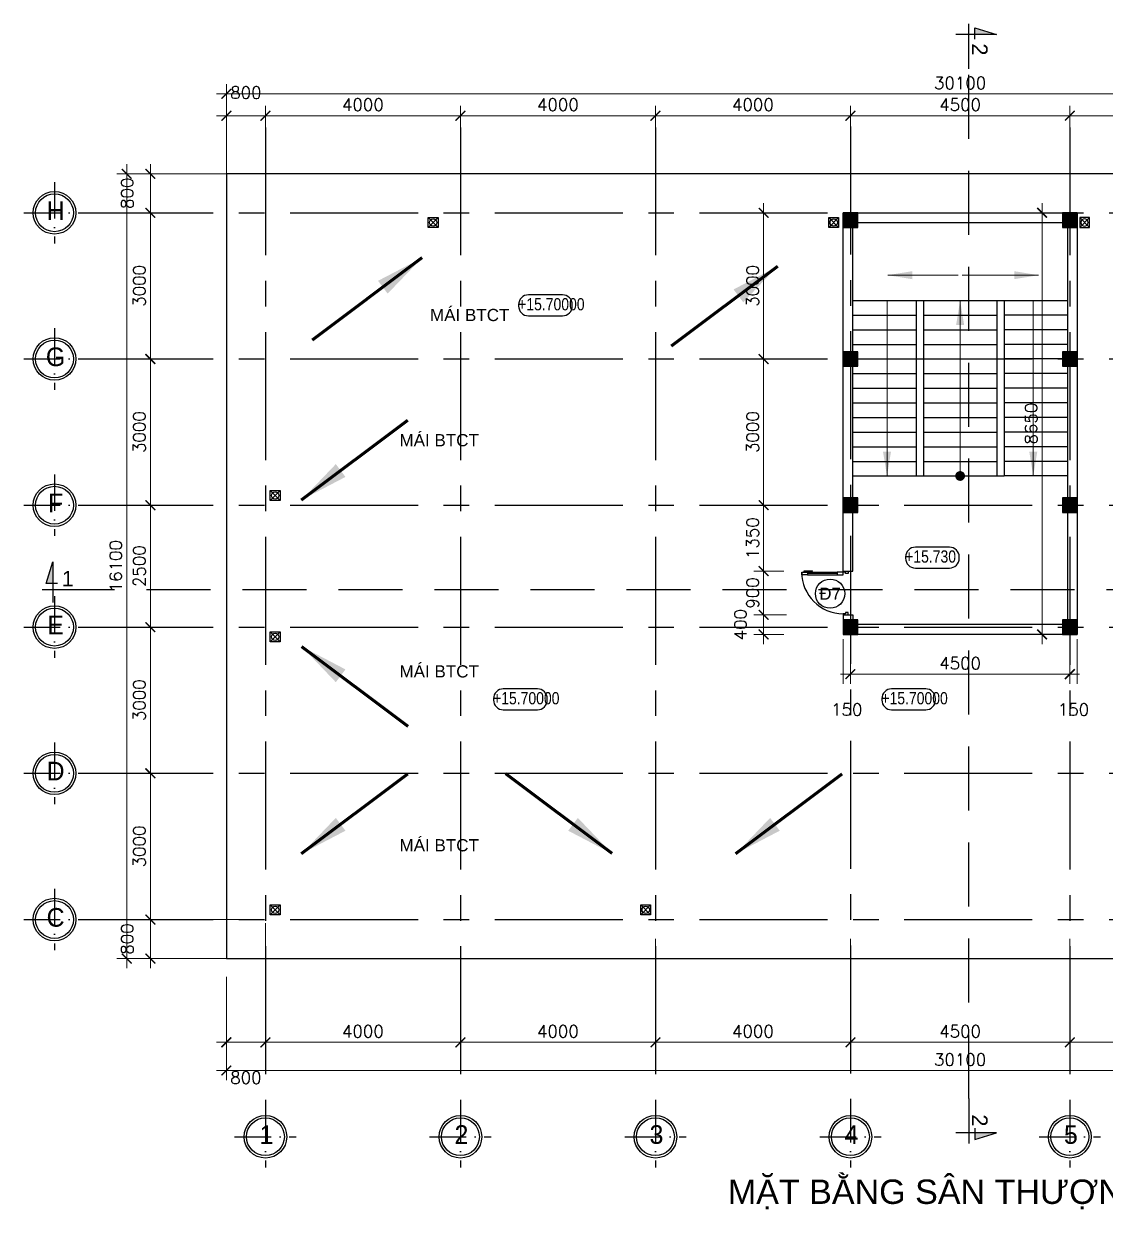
# Model space of a CAD drawing. Header units: inches. Extents: x 452443 to 881249, y 975131 to 1198310.
# Drawn here: x 790338 to 812523, y 1077493 to 1101815 of the extents above; entities that cross this region are included whole.
import ezdxf
from ezdxf.enums import TextEntityAlignment as Align

# ---------------------------------------------------------------- set-up
doc = ezdxf.new("R2010")
doc.units = ezdxf.units.IN
doc.header["$LTSCALE"] = 3.5
doc.header["$MEASUREMENT"] = 0
for name, pattern in [('ACAD_ISO10W100', [18, 12, -3, 0, -3]), ('CENTER', [2, 1.25, -0.25, 0.25, -0.25]), ('HIDDEN', [0.375, 0.25, -0.125])]:
    doc.linetypes.add(name, pattern=pattern)
for name, color, linetype in [('cot', 1, 'Continuous'), ('CUA', 4, 'Continuous'), ('DOOR-84', 84, 'Continuous'), ('hatch', 4, 'Continuous'), ('hatch vl', 4, 'Continuous'), ('HATCH47', 47, 'Continuous'), ('Net thay', 140, 'Continuous'), ('Netcat', 5, 'Continuous'), ('NOI THAT', 42, 'Continuous'), ('phong', 2, 'Continuous'), ('text', 3, 'Continuous'), ('TEXT2', 7, 'Continuous'), ('thuocdo', 3, 'Continuous'), ('Truc', 252, 'Continuous'), ('VISIONABLE-LINE126', 126, 'Continuous')]:
    doc.layers.add(name, color=color, linetype=linetype)
doc.styles.add('chu 1', font='VHELVEN0.TTF')
doc.styles.add('romand', font='romand.shx')
doc.styles.add('STYLE5', font='VAVON_.TTF')
doc.styles.add('THONG', font='VHELVCN0.TTF', dxfattribs={"height": 250})
doc.styles.add('VNI-HELVE', font='VHELVEN0.TTF')
doc.dimstyles.new('TL100', dxfattribs={"dimscale": 100, "dimtxt": 2.5, "dimasz": 2, "dimexe": 2, "dimexo": 1, "dimgap": 1, "dimtad": 1, "dimdec": 0, "dimzin": 0, "dimdsep": 46, "dimtxsty": 'romand', "dimblk": 'ARCHTICK', "dimcen": 2, "dimdle": 2, "dimclrd": 256, "dimclre": 256, "dimclrt": 7, "dimadec": 0, "dimazin": 0, "dimtfac": 0.004, "dimtdec": 0, "dimtmove": 2, "dimatfit": 3, "dimfxl": 1, "dimtolj": 1, "dimtzin": 0, "dimlwd": 20, "dimlwe": 20, "dimarcsym": 1})

# ---------------------------------------------------------------- blocks, each defined once
blk = doc.blocks.new('truc tron')
at = {"layer": 'DOOR-84', "linetype": 'ACAD_ISO10W100', "ltscale": 20}
for p, q in [((0, -710), (0, 710)), ((710, 0), (-710, 0))]:
    blk.add_line(p, q, dxfattribs=at)
at = {"layer": 'DOOR-84', "linetype": 'Continuous'}
blk.add_circle((0, 0), 492, dxfattribs=at)
at = {"layer": 'NOI THAT', "linetype": 'Continuous'}
blk.add_circle((0, 0), 437, dxfattribs=at)
blk = doc.blocks.new('CAODO2')
at = {"layer": 'Net thay', "ltscale": 3}
blk.add_lwpolyline([(0, 0), (701, 0, 0.414214), (901, 200), (901, 229, 0.414214), (701, 429), (0, 429, 0.414214), (-200, 229), (-200, 200, 0.414214)], format="xyb", close=True, dxfattribs=at)
at = {"style": 'THONG', "flags": 4}
blk.add_attdef('%%P0.000', (-115, 111, 803), '', height=250, dxfattribs=at)
blk = doc.blocks.new('thu-nuoc')
blk.add_lwpolyline([(0, -200), (-200, -200), (-200, 0), (0, 0)], close=True)
blk.add_circle((-100, -100), 75)
at = {"layer": 'hatch'}
for p, q in [((-200, 0), (0, -200)), ((0, 0), (-200, -200))]:
    blk.add_line(p, q, dxfattribs=at)
blk = doc.blocks.new('dc')
at = {"layer": 'Netcat'}
blk.add_hatch(color=256, dxfattribs=at).paths.add_polyline_path([(828, 672), (828, 147), (989, 147)])
for p, q in [((828, 672), (828, -310)), ((989, 147), (828, 672)), ((0, 0), (1087, 0)), ((717, 147), (989, 147))]:
    blk.add_line(p, q, dxfattribs=at)
at = {"style": 'VNI-HELVE', "flags": 4}
blk.add_attdef('E', text='', height=375, dxfattribs=at).set_placement((482, 272), align=Align.MIDDLE_CENTER)
blk = doc.blocks.new('_ArchTick')
at = {"color": 0, "linetype": 'ByBlock', "const_width": 0.15}
blk.add_lwpolyline([(-0.5, -0.5), (0.5, 0.5)], dxfattribs=at)
blk = doc.blocks.new('*D1923')
at = {"layer": 'DEFPOINTS', "color": 0}
for p in [(795295, 1083460), (799295, 1080918), (799295, 1080241)]:
    blk.add_point(p, dxfattribs=at)
at = {"layer": 'thuocdo', "lineweight": 20}
for p, q in [((795295, 1083360), (795295, 1080718)), ((795095, 1080918), (799495, 1080918)), ((799295, 1080341), (799295, 1081118))]:
    blk.add_line(p, q, dxfattribs=at)
at = {"layer": 'thuocdo', "lineweight": 20, "xscale": 200, "yscale": 200, "zscale": 200, "rotation": 180}
blk.add_blockref('_ArchTick', (795295, 1080918), dxfattribs=at)
at = {"layer": 'thuocdo', "lineweight": 20, "xscale": 200, "yscale": 200, "zscale": 200}
blk.add_blockref('_ArchTick', (799295, 1080918), dxfattribs=at)
at = {"layer": 'thuocdo', "color": 7, "insert": (797295, 1081143), "char_height": 250, "attachment_point": 5, "style": 'romand'}
blk.add_mtext('\\A1;4000', dxfattribs=at)
blk = doc.blocks.new('*D1924')
at = {"layer": 'DEFPOINTS', "color": 0}
for p in [(803295, 1083143), (803295, 1080918), (799295, 1080241)]:
    blk.add_point(p, dxfattribs=at)
at = {"layer": 'thuocdo', "lineweight": 20}
for p, q in [((803295, 1083043), (803295, 1080718)), ((799095, 1080918), (803495, 1080918)), ((799295, 1080341), (799295, 1081118))]:
    blk.add_line(p, q, dxfattribs=at)
at = {"layer": 'thuocdo', "lineweight": 20, "xscale": 200, "yscale": 200, "zscale": 200, "rotation": 180}
blk.add_blockref('_ArchTick', (799295, 1080918), dxfattribs=at)
at = {"layer": 'thuocdo', "lineweight": 20, "xscale": 200, "yscale": 200, "zscale": 200}
blk.add_blockref('_ArchTick', (803295, 1080918), dxfattribs=at)
at = {"layer": 'thuocdo', "color": 7, "insert": (801295, 1081143), "char_height": 250, "attachment_point": 5, "style": 'romand'}
blk.add_mtext('\\A1;4000', dxfattribs=at)
blk = doc.blocks.new('*D1925')
at = {"layer": 'DEFPOINTS', "color": 0}
for p in [(803295, 1083143), (807295, 1083143), (807295, 1080918)]:
    blk.add_point(p, dxfattribs=at)
at = {"layer": 'thuocdo', "lineweight": 20}
for p, q in [((803295, 1083043), (803295, 1080718)), ((807295, 1083043), (807295, 1080718)), ((803095, 1080918), (807495, 1080918))]:
    blk.add_line(p, q, dxfattribs=at)
at = {"layer": 'thuocdo', "lineweight": 20, "xscale": 200, "yscale": 200, "zscale": 200, "rotation": 180}
blk.add_blockref('_ArchTick', (803295, 1080918), dxfattribs=at)
at = {"layer": 'thuocdo', "lineweight": 20, "xscale": 200, "yscale": 200, "zscale": 200}
blk.add_blockref('_ArchTick', (807295, 1080918), dxfattribs=at)
at = {"layer": 'thuocdo', "color": 7, "insert": (805295, 1081143), "char_height": 250, "attachment_point": 5, "style": 'romand'}
blk.add_mtext('\\A1;4000', dxfattribs=at)
blk = doc.blocks.new('*D1926')
at = {"layer": 'DEFPOINTS', "color": 0}
for p in [(807295, 1083143), (811795, 1083143), (811795, 1080918)]:
    blk.add_point(p, dxfattribs=at)
at = {"layer": 'thuocdo', "lineweight": 20}
for p, q in [((807295, 1083043), (807295, 1080718)), ((811795, 1083043), (811795, 1080718)), ((807095, 1080918), (811995, 1080918))]:
    blk.add_line(p, q, dxfattribs=at)
at = {"layer": 'thuocdo', "lineweight": 20, "xscale": 200, "yscale": 200, "zscale": 200, "rotation": 180}
blk.add_blockref('_ArchTick', (807295, 1080918), dxfattribs=at)
at = {"layer": 'thuocdo', "lineweight": 20, "xscale": 200, "yscale": 200, "zscale": 200}
blk.add_blockref('_ArchTick', (811795, 1080918), dxfattribs=at)
at = {"layer": 'thuocdo', "color": 7, "insert": (809545, 1081143), "char_height": 250, "attachment_point": 5, "style": 'romand'}
blk.add_mtext('\\A1;4500', dxfattribs=at)
blk = doc.blocks.new('*D1927')
at = {"layer": 'DEFPOINTS', "color": 0}
for p in [(815795, 1083446), (811795, 1083143), (815795, 1080918)]:
    blk.add_point(p, dxfattribs=at)
at = {"layer": 'thuocdo', "lineweight": 20}
for p, q in [((815795, 1083346), (815795, 1080718)), ((811795, 1083043), (811795, 1080718)), ((811595, 1080918), (815995, 1080918))]:
    blk.add_line(p, q, dxfattribs=at)
at = {"layer": 'thuocdo', "lineweight": 20, "xscale": 200, "yscale": 200, "zscale": 200, "rotation": 180}
blk.add_blockref('_ArchTick', (811795, 1080918), dxfattribs=at)
at = {"layer": 'thuocdo', "lineweight": 20, "xscale": 200, "yscale": 200, "zscale": 200}
blk.add_blockref('_ArchTick', (815795, 1080918), dxfattribs=at)
at = {"layer": 'thuocdo', "color": 7, "insert": (813795, 1081143), "char_height": 250, "attachment_point": 5, "style": 'romand'}
blk.add_mtext('\\A1;4000', dxfattribs=at)
blk = doc.blocks.new('*D1930')
at = {"layer": 'DEFPOINTS', "color": 0}
for p in [(793814, 1097936), (792936, 1094936), (793814, 1094936)]:
    blk.add_point(p, dxfattribs=at)
at = {"layer": 'thuocdo', "lineweight": 20}
for p, q in [((793714, 1097936), (792736, 1097936)), ((792936, 1098136), (792936, 1094736)), ((793714, 1094936), (792736, 1094936))]:
    blk.add_line(p, q, dxfattribs=at)
at = {"layer": 'thuocdo', "lineweight": 20, "xscale": 200, "yscale": 200, "zscale": 200}
for p, rotation in [((792936, 1097936), 90), ((792936, 1094936), 270)]:
    blk.add_blockref('_ArchTick', p, dxfattribs=dict(at, rotation=rotation))
at = {"layer": 'thuocdo', "color": 7, "insert": (792711, 1096436), "char_height": 250, "attachment_point": 5, "rotation": 90, "style": 'romand'}
blk.add_mtext('\\A1;3000', dxfattribs=at)
blk = doc.blocks.new('*D1931')
at = {"layer": 'DEFPOINTS', "color": 0}
for p in [(793814, 1094936), (792936, 1091936), (793241, 1091936)]:
    blk.add_point(p, dxfattribs=at)
at = {"layer": 'thuocdo', "lineweight": 20}
for p, q in [((792936, 1095136), (792936, 1091736)), ((793714, 1094936), (792736, 1094936)), ((793141, 1091936), (792736, 1091936))]:
    blk.add_line(p, q, dxfattribs=at)
at = {"layer": 'thuocdo', "lineweight": 20, "xscale": 200, "yscale": 200, "zscale": 200}
for p, rotation in [((792936, 1094936), 90), ((792936, 1091936), 270)]:
    blk.add_blockref('_ArchTick', p, dxfattribs=dict(at, rotation=rotation))
at = {"layer": 'thuocdo', "color": 7, "insert": (792711, 1093436), "char_height": 250, "attachment_point": 5, "rotation": 90, "style": 'romand'}
blk.add_mtext('\\A1;3000', dxfattribs=at)
blk = doc.blocks.new('*D1932')
at = {"layer": 'DEFPOINTS', "color": 0}
for p in [(793241, 1091936), (792936, 1089436), (793241, 1089436)]:
    blk.add_point(p, dxfattribs=at)
at = {"layer": 'thuocdo', "lineweight": 20}
for p, q in [((792936, 1092136), (792936, 1089236)), ((793141, 1091936), (792736, 1091936)), ((793141, 1089436), (792736, 1089436))]:
    blk.add_line(p, q, dxfattribs=at)
at = {"layer": 'thuocdo', "lineweight": 20, "xscale": 200, "yscale": 200, "zscale": 200}
for p, rotation in [((792936, 1091936), 90), ((792936, 1089436), 270)]:
    blk.add_blockref('_ArchTick', p, dxfattribs=dict(at, rotation=rotation))
at = {"layer": 'thuocdo', "color": 7, "insert": (792711, 1090686), "char_height": 250, "attachment_point": 5, "rotation": 90, "style": 'romand'}
blk.add_mtext('\\A1;2500', dxfattribs=at)
blk = doc.blocks.new('*D1933')
at = {"layer": 'DEFPOINTS', "color": 0}
for p in [(793241, 1089436), (792936, 1086436), (793881, 1086436)]:
    blk.add_point(p, dxfattribs=at)
at = {"layer": 'thuocdo', "lineweight": 20}
for p, q in [((793141, 1089436), (792736, 1089436)), ((792936, 1089636), (792936, 1086236)), ((793781, 1086436), (792736, 1086436))]:
    blk.add_line(p, q, dxfattribs=at)
at = {"layer": 'thuocdo', "lineweight": 20, "xscale": 200, "yscale": 200, "zscale": 200}
for p, rotation in [((792936, 1089436), 90), ((792936, 1086436), 270)]:
    blk.add_blockref('_ArchTick', p, dxfattribs=dict(at, rotation=rotation))
at = {"layer": 'thuocdo', "color": 7, "insert": (792711, 1087936), "char_height": 250, "attachment_point": 5, "rotation": 90, "style": 'romand'}
blk.add_mtext('\\A1;3000', dxfattribs=at)
blk = doc.blocks.new('*D1934')
at = {"layer": 'DEFPOINTS', "color": 0}
for p in [(793881, 1086436), (792936, 1083436), (795145, 1083436)]:
    blk.add_point(p, dxfattribs=at)
at = {"layer": 'thuocdo', "lineweight": 20}
for p, q in [((792936, 1086636), (792936, 1083236)), ((793781, 1086436), (792736, 1086436)), ((795045, 1083436), (792736, 1083436))]:
    blk.add_line(p, q, dxfattribs=at)
at = {"layer": 'thuocdo', "lineweight": 20, "xscale": 200, "yscale": 200, "zscale": 200}
for p, rotation in [((792936, 1086436), 90), ((792936, 1083436), 270)]:
    blk.add_blockref('_ArchTick', p, dxfattribs=dict(at, rotation=rotation))
at = {"layer": 'thuocdo', "color": 7, "insert": (792711, 1084936), "char_height": 250, "attachment_point": 5, "rotation": 90, "style": 'romand'}
blk.add_mtext('\\A1;3000', dxfattribs=at)
blk = doc.blocks.new('*D1935')
at = {"layer": 'DEFPOINTS', "color": 0}
for p in [(794933, 1098736), (792451, 1082636), (794700, 1082636)]:
    blk.add_point(p, dxfattribs=at)
at = {"layer": 'thuocdo', "lineweight": 20}
for p, q in [((792451, 1098936), (792451, 1082436)), ((794833, 1098736), (792251, 1098736)), ((794600, 1082636), (792251, 1082636))]:
    blk.add_line(p, q, dxfattribs=at)
at = {"layer": 'thuocdo', "lineweight": 20, "xscale": 200, "yscale": 200, "zscale": 200}
for p, rotation in [((792451, 1098736), 90), ((792451, 1082636), 270)]:
    blk.add_blockref('_ArchTick', p, dxfattribs=dict(at, rotation=rotation))
at = {"layer": 'thuocdo', "color": 7, "insert": (792226, 1090686), "char_height": 250, "attachment_point": 5, "rotation": 90, "style": 'romand'}
blk.add_mtext('\\A1;16100', dxfattribs=at)
blk = doc.blocks.new('*D1936')
at = {"layer": 'DEFPOINTS', "color": 0}
for p in [(794495, 1082361), (824595, 1082212), (824595, 1080339)]:
    blk.add_point(p, dxfattribs=at)
at = {"layer": 'thuocdo', "lineweight": 20}
for p, q in [((794495, 1082261), (794495, 1080139)), ((824595, 1082112), (824595, 1080139)), ((794295, 1080339), (824795, 1080339))]:
    blk.add_line(p, q, dxfattribs=at)
at = {"layer": 'thuocdo', "lineweight": 20, "xscale": 200, "yscale": 200, "zscale": 200, "rotation": 180}
blk.add_blockref('_ArchTick', (794495, 1080339), dxfattribs=at)
at = {"layer": 'thuocdo', "lineweight": 20, "xscale": 200, "yscale": 200, "zscale": 200}
blk.add_blockref('_ArchTick', (824595, 1080339), dxfattribs=at)
at = {"layer": 'thuocdo', "color": 7, "insert": (809545, 1080564), "char_height": 250, "attachment_point": 5, "style": 'romand'}
blk.add_mtext('\\A1;30100', dxfattribs=at)
blk = doc.blocks.new('*D1937')
at = {"layer": 'DEFPOINTS', "color": 0}
for p in [(824595, 1100375), (794495, 1098284), (824595, 1098284)]:
    blk.add_point(p, dxfattribs=at)
at = {"layer": 'thuocdo', "lineweight": 20}
for p, q in [((794295, 1100375), (824795, 1100375)), ((794495, 1098384), (794495, 1100575)), ((824595, 1098384), (824595, 1100575))]:
    blk.add_line(p, q, dxfattribs=at)
at = {"layer": 'thuocdo', "lineweight": 20, "xscale": 200, "yscale": 200, "zscale": 200, "rotation": 180}
blk.add_blockref('_ArchTick', (794495, 1100375), dxfattribs=at)
at = {"layer": 'thuocdo', "lineweight": 20, "xscale": 200, "yscale": 200, "zscale": 200}
blk.add_blockref('_ArchTick', (824595, 1100375), dxfattribs=at)
at = {"layer": 'thuocdo', "color": 7, "insert": (809545, 1100600), "char_height": 250, "attachment_point": 5, "style": 'romand'}
blk.add_mtext('\\A1;30100', dxfattribs=at)
blk = doc.blocks.new('*D1938')
at = {"layer": 'DEFPOINTS', "color": 0}
for p in [(799295, 1099928), (795295, 1097732), (799295, 1097732)]:
    blk.add_point(p, dxfattribs=at)
at = {"layer": 'thuocdo', "lineweight": 20}
for p, q in [((795295, 1097832), (795295, 1100128)), ((799295, 1097832), (799295, 1100128)), ((795095, 1099928), (799495, 1099928))]:
    blk.add_line(p, q, dxfattribs=at)
at = {"layer": 'thuocdo', "lineweight": 20, "xscale": 200, "yscale": 200, "zscale": 200, "rotation": 180}
blk.add_blockref('_ArchTick', (795295, 1099928), dxfattribs=at)
at = {"layer": 'thuocdo', "lineweight": 20, "xscale": 200, "yscale": 200, "zscale": 200}
blk.add_blockref('_ArchTick', (799295, 1099928), dxfattribs=at)
at = {"layer": 'thuocdo', "color": 7, "insert": (797295, 1100153), "char_height": 250, "attachment_point": 5, "style": 'romand'}
blk.add_mtext('\\A1;4000', dxfattribs=at)
blk = doc.blocks.new('*D1939')
at = {"layer": 'DEFPOINTS', "color": 0}
for p in [(807295, 1099928), (803295, 1097845), (807295, 1097845)]:
    blk.add_point(p, dxfattribs=at)
at = {"layer": 'thuocdo', "lineweight": 20}
for p, q in [((803295, 1097945), (803295, 1100128)), ((807295, 1097945), (807295, 1100128)), ((803095, 1099928), (807495, 1099928))]:
    blk.add_line(p, q, dxfattribs=at)
at = {"layer": 'thuocdo', "lineweight": 20, "xscale": 200, "yscale": 200, "zscale": 200, "rotation": 180}
blk.add_blockref('_ArchTick', (803295, 1099928), dxfattribs=at)
at = {"layer": 'thuocdo', "lineweight": 20, "xscale": 200, "yscale": 200, "zscale": 200}
blk.add_blockref('_ArchTick', (807295, 1099928), dxfattribs=at)
at = {"layer": 'thuocdo', "color": 7, "insert": (805295, 1100153), "char_height": 250, "attachment_point": 5, "style": 'romand'}
blk.add_mtext('\\A1;4000', dxfattribs=at)
blk = doc.blocks.new('*D1941')
at = {"layer": 'DEFPOINTS', "color": 0}
for p in [(803295, 1099928), (799295, 1097732), (803295, 1097845)]:
    blk.add_point(p, dxfattribs=at)
at = {"layer": 'thuocdo', "lineweight": 20}
for p, q in [((799295, 1097832), (799295, 1100128)), ((803295, 1097945), (803295, 1100128)), ((799095, 1099928), (803495, 1099928))]:
    blk.add_line(p, q, dxfattribs=at)
at = {"layer": 'thuocdo', "lineweight": 20, "xscale": 200, "yscale": 200, "zscale": 200, "rotation": 180}
blk.add_blockref('_ArchTick', (799295, 1099928), dxfattribs=at)
at = {"layer": 'thuocdo', "lineweight": 20, "xscale": 200, "yscale": 200, "zscale": 200}
blk.add_blockref('_ArchTick', (803295, 1099928), dxfattribs=at)
at = {"layer": 'thuocdo', "color": 7, "insert": (801295, 1100153), "char_height": 250, "attachment_point": 5, "style": 'romand'}
blk.add_mtext('\\A1;4000', dxfattribs=at)
blk = doc.blocks.new('*D1942')
at = {"layer": 'DEFPOINTS', "color": 0}
for p in [(811795, 1099928), (807295, 1097845), (811795, 1097845)]:
    blk.add_point(p, dxfattribs=at)
at = {"layer": 'thuocdo', "lineweight": 20}
for p, q in [((807295, 1097945), (807295, 1100128)), ((811795, 1097945), (811795, 1100128)), ((807095, 1099928), (811995, 1099928))]:
    blk.add_line(p, q, dxfattribs=at)
at = {"layer": 'thuocdo', "lineweight": 20, "xscale": 200, "yscale": 200, "zscale": 200, "rotation": 180}
blk.add_blockref('_ArchTick', (807295, 1099928), dxfattribs=at)
at = {"layer": 'thuocdo', "lineweight": 20, "xscale": 200, "yscale": 200, "zscale": 200}
blk.add_blockref('_ArchTick', (811795, 1099928), dxfattribs=at)
at = {"layer": 'thuocdo', "color": 7, "insert": (809545, 1100153), "char_height": 250, "attachment_point": 5, "style": 'romand'}
blk.add_mtext('\\A1;4500', dxfattribs=at)
blk = doc.blocks.new('*D1943')
at = {"layer": 'DEFPOINTS', "color": 0}
for p in [(815795, 1099928), (811795, 1097845), (815795, 1097650)]:
    blk.add_point(p, dxfattribs=at)
at = {"layer": 'thuocdo', "lineweight": 20}
for p, q in [((811795, 1097945), (811795, 1100128)), ((815795, 1097750), (815795, 1100128)), ((811595, 1099928), (815995, 1099928))]:
    blk.add_line(p, q, dxfattribs=at)
at = {"layer": 'thuocdo', "lineweight": 20, "xscale": 200, "yscale": 200, "zscale": 200, "rotation": 180}
blk.add_blockref('_ArchTick', (811795, 1099928), dxfattribs=at)
at = {"layer": 'thuocdo', "lineweight": 20, "xscale": 200, "yscale": 200, "zscale": 200}
blk.add_blockref('_ArchTick', (815795, 1099928), dxfattribs=at)
at = {"layer": 'thuocdo', "color": 7, "insert": (813795, 1100153), "char_height": 250, "attachment_point": 5, "style": 'romand'}
blk.add_mtext('\\A1;4000', dxfattribs=at)
blk = doc.blocks.new('*D2335')
at = {"layer": 'DEFPOINTS', "color": 0}
for p in [(792936, 1083436), (794017, 1083436), (794017, 1082636)]:
    blk.add_point(p, dxfattribs=at)
at = {"layer": 'thuocdo', "linetype": 'Continuous', "lineweight": 20}
for p, q in [((792936, 1082436), (792936, 1083636)), ((793917, 1083436), (792736, 1083436)), ((793917, 1082636), (792736, 1082636))]:
    blk.add_line(p, q, dxfattribs=at)
at = {"layer": 'thuocdo', "lineweight": 20, "xscale": 200, "yscale": 200, "zscale": 200}
for p, rotation in [((792936, 1083436), 90), ((792936, 1082636), 270)]:
    blk.add_blockref('_ArchTick', p, dxfattribs=dict(at, rotation=rotation))
at = {"layer": 'thuocdo', "color": 7, "insert": (792461, 1083036), "char_height": 250, "attachment_point": 5, "rotation": 90, "style": 'romand'}
blk.add_mtext('\\A1;800', dxfattribs=at)
blk = doc.blocks.new('*D2336')
at = {"layer": 'DEFPOINTS', "color": 0}
for p in [(792936, 1098736), (794495, 1098736), (794095, 1097936)]:
    blk.add_point(p, dxfattribs=at)
at = {"layer": 'thuocdo', "linetype": 'Continuous', "lineweight": 20}
for p, q in [((792936, 1097736), (792936, 1098936)), ((794395, 1098736), (792736, 1098736)), ((793995, 1097936), (792736, 1097936))]:
    blk.add_line(p, q, dxfattribs=at)
at = {"layer": 'thuocdo', "lineweight": 20, "xscale": 200, "yscale": 200, "zscale": 200}
for p, rotation in [((792936, 1098736), 90), ((792936, 1097936), 270)]:
    blk.add_blockref('_ArchTick', p, dxfattribs=dict(at, rotation=rotation))
at = {"layer": 'thuocdo', "color": 7, "insert": (792461, 1098336), "char_height": 250, "attachment_point": 5, "rotation": 90, "style": 'romand'}
blk.add_mtext('\\A1;800', dxfattribs=at)
blk = doc.blocks.new('*D2337')
at = {"layer": 'DEFPOINTS', "color": 0}
for p in [(795295, 1099928), (794495, 1098536), (795295, 1098536)]:
    blk.add_point(p, dxfattribs=at)
at = {"layer": 'thuocdo', "linetype": 'Continuous', "lineweight": 20}
for p, q in [((794495, 1098636), (794495, 1100128)), ((795295, 1098636), (795295, 1100128)), ((794295, 1099928), (795495, 1099928))]:
    blk.add_line(p, q, dxfattribs=at)
at = {"layer": 'thuocdo', "lineweight": 20, "xscale": 200, "yscale": 200, "zscale": 200, "rotation": 180}
blk.add_blockref('_ArchTick', (794495, 1099928), dxfattribs=at)
at = {"layer": 'thuocdo', "lineweight": 20, "xscale": 200, "yscale": 200, "zscale": 200}
blk.add_blockref('_ArchTick', (795295, 1099928), dxfattribs=at)
at = {"layer": 'thuocdo', "color": 7, "insert": (794895, 1100403), "char_height": 250, "attachment_point": 5, "style": 'romand'}
blk.add_mtext('\\A1;800', dxfattribs=at)
blk = doc.blocks.new('*D2340')
at = {"layer": 'DEFPOINTS', "color": 0}
for p in [(794495, 1082280), (795295, 1082280), (795295, 1080918)]:
    blk.add_point(p, dxfattribs=at)
at = {"layer": 'thuocdo', "linetype": 'Continuous', "lineweight": 20}
for p, q in [((794495, 1082180), (794495, 1080718)), ((795295, 1082180), (795295, 1080718)), ((794295, 1080918), (795495, 1080918))]:
    blk.add_line(p, q, dxfattribs=at)
at = {"layer": 'thuocdo', "lineweight": 20, "xscale": 200, "yscale": 200, "zscale": 200, "rotation": 180}
blk.add_blockref('_ArchTick', (794495, 1080918), dxfattribs=at)
at = {"layer": 'thuocdo', "lineweight": 20, "xscale": 200, "yscale": 200, "zscale": 200}
blk.add_blockref('_ArchTick', (795295, 1080918), dxfattribs=at)
at = {"layer": 'thuocdo', "color": 7, "insert": (794895, 1080193), "char_height": 250, "attachment_point": 5, "style": 'romand'}
blk.add_mtext('\\A1;800', dxfattribs=at)
blk = doc.blocks.new('CD900')
for p, q in [((830, 75), (220, 75)), ((220, 50), (830, 50)), ((899, 25), (871, 25))]:
    blk.add_line(p, q)
for points in [[(0, 850), (50, 850), (50, 875), (100, 875), (100, 900), (0, 900)], [(0, 50), (50, 50), (50, 25), (100, 25), (100, 0), (0, 0)]]:
    blk.add_lwpolyline(points, close=True)
for points in [[(220, 25), (220, 75), (100, 75), (100, 25), (220, 25)], [(853, 25), (220, 25)], [(899, 25), (899, -3), (730, -3)], [(871, 25), (871, 2), (730, 2), (730, -3)], [(830, 25), (830, 75), (950, 75), (950, 25), (830, 25)]]:
    blk.add_lwpolyline(points)
at = {"layer": 'hatch'}
blk.add_arc((100, 25), 850, 0, 90, dxfattribs=at)
blk = doc.blocks.new('*D2534')
at = {"layer": 'DEFPOINTS', "color": 0}
for p in [(805938, 1097936), (805515, 1094936), (805938, 1094936)]:
    blk.add_point(p, dxfattribs=at)
at = {"layer": 'thuocdo', "lineweight": 20}
for p, q in [((805838, 1097936), (805315, 1097936)), ((805515, 1098136), (805515, 1094736)), ((805838, 1094936), (805315, 1094936))]:
    blk.add_line(p, q, dxfattribs=at)
at = {"layer": 'thuocdo', "lineweight": 20, "xscale": 200, "yscale": 200, "zscale": 200}
for p, rotation in [((805515, 1097936), 90), ((805515, 1094936), 270)]:
    blk.add_blockref('_ArchTick', p, dxfattribs=dict(at, rotation=rotation))
at = {"layer": 'thuocdo', "color": 7, "insert": (805290, 1096436), "char_height": 250, "attachment_point": 5, "rotation": 90, "style": 'romand'}
blk.add_mtext('\\A1;3000', dxfattribs=at)
blk = doc.blocks.new('*D2535')
at = {"layer": 'DEFPOINTS', "color": 0}
for p in [(805938, 1094936), (805515, 1091936), (805915, 1091936)]:
    blk.add_point(p, dxfattribs=at)
at = {"layer": 'thuocdo', "lineweight": 20}
for p, q in [((805515, 1095136), (805515, 1091736)), ((805838, 1094936), (805315, 1094936)), ((805815, 1091936), (805315, 1091936))]:
    blk.add_line(p, q, dxfattribs=at)
at = {"layer": 'thuocdo', "lineweight": 20, "xscale": 200, "yscale": 200, "zscale": 200}
for p, rotation in [((805515, 1094936), 90), ((805515, 1091936), 270)]:
    blk.add_blockref('_ArchTick', p, dxfattribs=dict(at, rotation=rotation))
at = {"layer": 'thuocdo', "color": 7, "insert": (805290, 1093436), "char_height": 250, "attachment_point": 5, "rotation": 90, "style": 'romand'}
blk.add_mtext('\\A1;3000', dxfattribs=at)
blk = doc.blocks.new('*D2536')
at = {"layer": 'DEFPOINTS', "color": 0}
for p in [(805915, 1091936), (805515, 1090586), (806032, 1090586)]:
    blk.add_point(p, dxfattribs=at)
at = {"layer": 'thuocdo', "lineweight": 20}
for p, q in [((805515, 1092136), (805515, 1090386)), ((805815, 1091936), (805315, 1091936)), ((805932, 1090586), (805315, 1090586))]:
    blk.add_line(p, q, dxfattribs=at)
at = {"layer": 'thuocdo', "lineweight": 20, "xscale": 200, "yscale": 200, "zscale": 200}
for p, rotation in [((805515, 1091936), 90), ((805515, 1090586), 270)]:
    blk.add_blockref('_ArchTick', p, dxfattribs=dict(at, rotation=rotation))
at = {"layer": 'thuocdo', "color": 7, "insert": (805290, 1091261), "char_height": 250, "attachment_point": 5, "rotation": 90, "style": 'romand'}
blk.add_mtext('\\A1;1350', dxfattribs=at)
blk = doc.blocks.new('*D2537')
at = {"layer": 'DEFPOINTS', "color": 0}
for p in [(806032, 1090586), (805515, 1089686), (806082, 1089686)]:
    blk.add_point(p, dxfattribs=at)
at = {"layer": 'thuocdo', "lineweight": 20}
for p, q in [((805515, 1090786), (805515, 1089486)), ((805932, 1090586), (805315, 1090586)), ((805982, 1089686), (805315, 1089686))]:
    blk.add_line(p, q, dxfattribs=at)
at = {"layer": 'thuocdo', "lineweight": 20, "xscale": 200, "yscale": 200, "zscale": 200}
for p, rotation in [((805515, 1090586), 90), ((805515, 1089686), 270)]:
    blk.add_blockref('_ArchTick', p, dxfattribs=dict(at, rotation=rotation))
at = {"layer": 'thuocdo', "color": 7, "insert": (805290, 1090136), "char_height": 250, "attachment_point": 5, "rotation": 90, "style": 'romand'}
blk.add_mtext('\\A1;900', dxfattribs=at)
blk = doc.blocks.new('*D2538')
at = {"layer": 'DEFPOINTS', "color": 0}
for p in [(806082, 1089686), (805515, 1089286), (806032, 1089286)]:
    blk.add_point(p, dxfattribs=at)
at = {"layer": 'thuocdo', "lineweight": 20}
for p, q in [((805515, 1089886), (805515, 1089086)), ((805982, 1089686), (805315, 1089686)), ((805932, 1089286), (805315, 1089286))]:
    blk.add_line(p, q, dxfattribs=at)
at = {"layer": 'thuocdo', "lineweight": 20, "xscale": 200, "yscale": 200, "zscale": 200}
for p, rotation in [((805515, 1089686), 90), ((805515, 1089286), 270)]:
    blk.add_blockref('_ArchTick', p, dxfattribs=dict(at, rotation=rotation))
at = {"layer": 'thuocdo', "color": 7, "insert": (805040, 1089486), "char_height": 250, "attachment_point": 5, "rotation": 90, "style": 'romand'}
blk.add_mtext('\\A1;400', dxfattribs=at)
blk = doc.blocks.new('*D2539')
at = {"layer": 'DEFPOINTS', "color": 0}
for p in [(807145, 1089286), (807295, 1089286), (807295, 1088470)]:
    blk.add_point(p, dxfattribs=at)
at = {"layer": 'thuocdo', "linetype": 'Continuous', "lineweight": 20}
for p, q in [((807145, 1089186), (807145, 1088270)), ((807295, 1089186), (807295, 1088270)), ((807145, 1088470), (807295, 1088470))]:
    blk.add_line(p, q, dxfattribs=at)
at = {"layer": 'thuocdo', "color": 7, "insert": (807220, 1087745), "char_height": 250, "attachment_point": 5, "style": 'romand'}
blk.add_mtext('\\A1;150', dxfattribs=at)
blk = doc.blocks.new('*D2540')
at = {"layer": 'DEFPOINTS', "color": 0}
for p in [(807295, 1089286), (811795, 1089286), (811795, 1088470)]:
    blk.add_point(p, dxfattribs=at)
at = {"layer": 'thuocdo', "linetype": 'Continuous', "lineweight": 20}
for p, q in [((807295, 1089186), (807295, 1088270)), ((811795, 1089186), (811795, 1088270)), ((807095, 1088470), (811995, 1088470))]:
    blk.add_line(p, q, dxfattribs=at)
at = {"layer": 'thuocdo', "lineweight": 20, "xscale": 200, "yscale": 200, "zscale": 200, "rotation": 180}
blk.add_blockref('_ArchTick', (807295, 1088470), dxfattribs=at)
at = {"layer": 'thuocdo', "lineweight": 20, "xscale": 200, "yscale": 200, "zscale": 200}
blk.add_blockref('_ArchTick', (811795, 1088470), dxfattribs=at)
at = {"layer": 'thuocdo', "color": 7, "insert": (809545, 1088695), "char_height": 250, "attachment_point": 5, "style": 'romand'}
blk.add_mtext('\\A1;4500', dxfattribs=at)
blk = doc.blocks.new('*D2541')
at = {"layer": 'DEFPOINTS', "color": 0}
for p in [(811795, 1089286), (811945, 1089286), (811945, 1088470)]:
    blk.add_point(p, dxfattribs=at)
at = {"layer": 'thuocdo', "linetype": 'Continuous', "lineweight": 20}
for p, q in [((811795, 1089186), (811795, 1088270)), ((811945, 1089186), (811945, 1088270)), ((811795, 1088470), (811945, 1088470))]:
    blk.add_line(p, q, dxfattribs=at)
at = {"layer": 'thuocdo', "color": 7, "insert": (811870, 1087745), "char_height": 250, "attachment_point": 5, "style": 'romand'}
blk.add_mtext('\\A1;150', dxfattribs=at)
blk = doc.blocks.new('*D2974')
at = {"layer": 'DEFPOINTS', "color": 0}
for p in [(811645, 1097936), (811227, 1089286), (811645, 1089286)]:
    blk.add_point(p, dxfattribs=at)
at = {"layer": 'DOOR-84', "linetype": 'Continuous', "lineweight": 20}
for p, q in [((811545, 1097936), (811027, 1097936)), ((811545, 1089286), (811027, 1089286))]:
    blk.add_line(p, q, dxfattribs=at)
at = {"layer": 'DOOR-84', "lineweight": 20}
blk.add_line((811227, 1098136), (811227, 1089086), dxfattribs=at)
at = {"layer": 'DOOR-84', "lineweight": 20, "xscale": 200, "yscale": 200, "zscale": 200}
for p, rotation in [((811227, 1097936), 90), ((811227, 1089286), 270)]:
    blk.add_blockref('_ArchTick', p, dxfattribs=dict(at, rotation=rotation))
at = {"layer": 'DOOR-84', "color": 7, "insert": (811002, 1093611), "char_height": 250, "attachment_point": 5, "rotation": 90, "style": 'romand'}
blk.add_mtext('\\A1;8650', dxfattribs=at)

msp = doc.modelspace()

# ---------------------------------------------------------------- hatches: boundary and pattern name
at = {"layer": 'cot'}
h = msp.add_hatch(color=256, dxfattribs=at)
h.dxf.hatch_style = 1
h.paths.add_polyline_path([(807445.5, 1097936.5), (807145.5, 1097936.5), (807145.5, 1097636.5), (807445.5, 1097636.5)])
h = msp.add_hatch(color=256, dxfattribs=at)
h.dxf.hatch_style = 1
h.paths.add_polyline_path([(811945.5, 1097936.5), (811645.5, 1097936.5), (811645.5, 1097636.5), (811945.5, 1097636.5)])
h = msp.add_hatch(color=256, dxfattribs=at)
h.dxf.hatch_style = 1
h.paths.add_polyline_path([(807445.5, 1095086.5), (807145.5, 1095086.5), (807145.5, 1094786.5), (807445.5, 1094786.5)])
h = msp.add_hatch(color=256, dxfattribs=at)
h.dxf.hatch_style = 1
h.paths.add_polyline_path([(811945.5, 1095086.5), (811645.5, 1095086.5), (811645.5, 1094786.5), (811945.5, 1094786.5)])
h = msp.add_hatch(color=256, dxfattribs=at)
h.dxf.hatch_style = 1
h.paths.add_polyline_path([(807445.5, 1092086.5), (807145.5, 1092086.5), (807145.5, 1091786.5), (807445.5, 1091786.5)])
h = msp.add_hatch(color=256, dxfattribs=at)
h.dxf.hatch_style = 1
h.paths.add_polyline_path([(811945.5, 1092086.5), (811645.5, 1092086.5), (811645.5, 1091786.5), (811945.5, 1091786.5)])
h = msp.add_hatch(color=256, dxfattribs=at)
h.dxf.hatch_style = 1
h.paths.add_polyline_path([(807445.5, 1089586.5), (807145.5, 1089586.5), (807145.5, 1089286.5), (807445.5, 1089286.5)])
h = msp.add_hatch(color=256, dxfattribs=at)
h.dxf.hatch_style = 1
h.paths.add_polyline_path([(811945.5, 1089586.5), (811645.5, 1089586.5), (811645.5, 1089286.5), (811945.5, 1089286.5)])

# ---------------------------------------------------------------- linework, layer by layer
for points in [[(807145.5, 1097636.5), (807445.5, 1097636.5), (807445.5, 1097936.5), (807145.5, 1097936.5)], [(811645.5, 1097636.5), (811945.5, 1097636.5), (811945.5, 1097936.5), (811645.5, 1097936.5)], [(807145.5, 1094786.5), (807445.5, 1094786.5), (807445.5, 1095086.5), (807145.5, 1095086.5)], [(811645.5, 1094786.5), (811945.5, 1094786.5), (811945.5, 1095086.5), (811645.5, 1095086.5)], [(807145.5, 1091786.5), (807445.5, 1091786.5), (807445.5, 1092086.5), (807145.5, 1092086.5)], [(811645.5, 1091786.5), (811945.5, 1091786.5), (811945.5, 1092086.5), (811645.5, 1092086.5)], [(807145.5, 1089286.5), (807445.5, 1089286.5), (807445.5, 1089586.5), (807145.5, 1089586.5)], [(811645.5, 1089286.5), (811945.5, 1089286.5), (811945.5, 1089586.5), (811645.5, 1089586.5)]]:
    msp.add_lwpolyline(points, close=True, dxfattribs=at)
for points in [[(807145.5, 1097936.5), (807445.5, 1097636.5)], [(811645.5, 1097936.5), (811945.5, 1097636.5)], [(807145.5, 1095086.5), (807445.5, 1094786.5)], [(811645.5, 1095086.5), (811945.5, 1094786.5)], [(807145.5, 1092086.5), (807445.5, 1091786.5)], [(811645.5, 1092086.5), (811945.5, 1091786.5)], [(811645.5, 1089586.5), (811945.5, 1089286.5)]]:
    msp.add_lwpolyline(points, dxfattribs=at)
at = {"layer": 'hatch vl'}
msp.add_circle((806878.5, 1090122.2), 300, dxfattribs=at)
at = {"layer": 'HATCH47', "linetype": 'HIDDEN', "ltscale": 1500}
for points in [[(809723.1, 1079766.8), (809723.1, 1100891)], [(827639.1, 1090203.6), (791638.2, 1090203.6)]]:
    msp.add_lwpolyline(points, dxfattribs=at)
at = {"layer": 'Net thay'}
msp.add_lwpolyline([(814595.5, 1082636.5), (824595.5, 1082636.5), (824595.5, 1098736.5), (794495.5, 1098736.5), (794495.5, 1082636.5)], close=True, dxfattribs=at)
for points in [[(807345.5, 1096136.5), (811745.5, 1096136.5)], [(808645.5, 1096136.5), (808645.5, 1092536.5)], [(808795.5, 1096136.5), (808795.5, 1092536.5)], [(810295.5, 1096136.5), (810295.5, 1092536.5)], [(810445.5, 1096136.5), (810445.5, 1092536.5)], [(807345.5, 1095836.5), (808645.5, 1095836.5)], [(808795.5, 1095836.5), (810295.5, 1095836.5)], [(811745.5, 1095836.5), (810445.5, 1095836.5)], [(807345.5, 1095536.5), (808645.5, 1095536.5)], [(808795.5, 1095536.5), (810295.5, 1095536.5)], [(811745.5, 1095536.5), (810445.5, 1095536.5)], [(807345.5, 1095236.5), (808645.5, 1095236.5)], [(808795.5, 1095236.5), (810295.5, 1095236.5)], [(811745.5, 1095236.5), (810445.5, 1095236.5)], [(807345.5, 1094936.5), (808645.5, 1094936.5)], [(808795.5, 1094936.5), (810295.5, 1094936.5)], [(811745.5, 1094936.5), (810445.5, 1094936.5)], [(807345.5, 1094636.5), (808645.5, 1094636.5)], [(808795.5, 1094636.5), (810295.5, 1094636.5)], [(811745.5, 1094636.5), (810445.5, 1094636.5)], [(807345.5, 1094336.5), (808645.5, 1094336.5)], [(808795.5, 1094336.5), (810295.5, 1094336.5)], [(811745.5, 1094336.5), (810445.5, 1094336.5)], [(807345.5, 1094036.5), (808645.5, 1094036.5)], [(808795.5, 1094036.5), (810295.5, 1094036.5)], [(811745.5, 1094036.5), (810445.5, 1094036.5)], [(807345.5, 1093736.5), (808645.5, 1093736.5)], [(808795.5, 1093736.5), (810295.5, 1093736.5)], [(811745.5, 1093736.5), (810445.5, 1093736.5)], [(807345.5, 1093436.5), (808645.5, 1093436.5)], [(808795.5, 1093436.5), (810295.5, 1093436.5)], [(811745.5, 1093436.5), (810445.5, 1093436.5)], [(807345.5, 1093136.5), (808645.5, 1093136.5)], [(808795.5, 1093136.5), (810295.5, 1093136.5)], [(811745.5, 1093136.5), (810445.5, 1093136.5)], [(807345.5, 1092836.5), (808645.5, 1092836.5)], [(808795.5, 1092836.5), (810295.5, 1092836.5)], [(811745.5, 1092836.5), (810445.5, 1092836.5)], [(807345.5, 1092536.5), (808645.5, 1092536.5)], [(808645.5, 1092536.5), (810445.5, 1092536.5)], [(811745.5, 1092536.5), (810445.5, 1092536.5)]]:
    msp.add_lwpolyline(points, dxfattribs=at)
at = {"layer": 'phong'}
msp.add_line((807145.5, 1089686.5), (807345.5, 1089686.5), dxfattribs=at)
for points in [[(807145.5, 1090586.5), (807145.5, 1097936.5), (811945.5, 1097936.5), (811945.5, 1089286.5), (807270.5, 1089286.5)], [(807145.5, 1090586.5), (807345.5, 1090586.5), (807345.5, 1097736.5), (811745.5, 1097736.5), (811745.5, 1089486.5), (807295.5, 1089486.5)], [(807145.5, 1089686.5), (807145.5, 1089586.5)], [(807345.5, 1089686.5), (807345.5, 1089586.5)]]:
    msp.add_lwpolyline(points, dxfattribs=at)
at = {"layer": 'Truc', "linetype": 'CENTER', "ltscale": 600}
msp.add_line((803295.5, 1099688.2), (803295.5, 1079612.5), dxfattribs=at)
for points in [[(795295.5, 1099688.2), (795295.5, 1079612.5)], [(799295.5, 1099688.2), (799295.5, 1079612.5)], [(807295.5, 1099705.4), (807295.5, 1079565)], [(811795.5, 1099688.2), (811795.5, 1079612.5)], [(791600.5, 1097936.5), (827292.4, 1097936.5)], [(791600.5, 1094936.5), (827292.4, 1094936.5)], [(791600.5, 1091936.5), (827292.4, 1091936.5)], [(791600.5, 1089436.5), (827292.4, 1089436.5)], [(791600.5, 1086436.5), (827292.4, 1086436.5)], [(791600.5, 1083436.5), (827292.4, 1083436.5)]]:
    msp.add_lwpolyline(points, dxfattribs=at)

# ---------------------------------------------------------------- block references
for p in [(798836, 1097836.5), (807051.7, 1097836.5), (795595.5, 1092236.5), (795595.5, 1089336.5), (795595.5, 1083736.5), (803195.5, 1083736.5)]:
    msp.add_blockref('thu-nuoc', p)
at = {"xscale": -1}
msp.add_blockref('thu-nuoc', (811997.5, 1097836.5), dxfattribs=at)
at = {"layer": 'CUA', "rotation": 180}
msp.add_blockref('CD900', (807245.5, 1090586.5), dxfattribs=at)
at = {"layer": 'phong'}
ref = msp.add_blockref('dc', (809723.1, 1100891), dxfattribs=dict(at, xscale=-0.8499999999767169, yscale=0.8499999999767169, zscale=0.8500000000058208, rotation=270))
ref.add_attrib('E', '2', dxfattribs={"layer": '0', "height": 318.8, "rotation": 270, "style": 'VNI-HELVE'}).set_placement((809949.3, 1101287.1), align=Align.MIDDLE_CENTER)
ref = msp.add_blockref('CAODO2', (800689.6, 1095822.7), dxfattribs=at)
ref.add_attrib('%%P0.000', '+15.70000', (800480.7, 1095934.8, 803.4), dxfattribs={"layer": '0', "height": 250, "style": 'THONG', "flags": 4})
ref = msp.add_blockref('CAODO2', (808627.2, 1090647.2), dxfattribs=at)
ref.add_attrib('%%P0.000', '+15.730', (808418.2, 1090759.3, 803.4), dxfattribs={"layer": '0', "height": 250, "style": 'THONG', "flags": 4})
ref = msp.add_blockref('dc', (791638.2, 1090203.6), dxfattribs=dict(at, xscale=-0.8499999999767169, yscale=0.8499999999767169, zscale=0.8500000000058208))
ref.add_attrib('E', '1', dxfattribs={"layer": '0', "height": 318.8, "style": 'VNI-HELVE'}).set_placement((791242.1, 1090429.8), align=Align.MIDDLE_CENTER)
ref = msp.add_blockref('CAODO2', (800174.3, 1087740), dxfattribs=at)
ref.add_attrib('%%P0.000', '+15.70000', (799965.3, 1087852.1, 803.4), dxfattribs={"layer": '0', "height": 250, "style": 'THONG', "flags": 4})
ref = msp.add_blockref('CAODO2', (808139, 1087740), dxfattribs=at)
ref.add_attrib('%%P0.000', '+15.70000', (807930.1, 1087852.1, 803.4), dxfattribs={"layer": '0', "height": 250, "style": 'THONG', "flags": 4})
ref = msp.add_blockref('dc', (809723.1, 1079766.8), dxfattribs=dict(at, xscale=0.8499999999767169, yscale=0.8499999999767169, zscale=0.8500000000058208, rotation=270))
ref.add_attrib('E', '2', dxfattribs={"layer": '0', "height": 318.8, "rotation": 270, "style": 'VNI-HELVE'}).set_placement((809949.3, 1079315.6), align=Align.MIDDLE_CENTER)
at = {"layer": 'VISIONABLE-LINE126', "linetype": 'Continuous', "xscale": 0.8886240000138059, "yscale": 0.8886240000138059, "zscale": 0.8886240000138059, "rotation": 180}
for p in [(790969.2, 1097936.5), (790969.2, 1094936.5), (790969.2, 1091936.5), (790969.2, 1089436.5), (790969.2, 1086436.5), (790969.2, 1083436.5), (795295.5, 1078981.2), (799295.5, 1078981.2), (803295.5, 1078981.2), (807295.5, 1078981.2), (811795.5, 1078981.2)]:
    msp.add_blockref('truc tron', p, dxfattribs=at)

# ---------------------------------------------------------------- texts
at = {"insert": (806878.5, 1090122.2), "char_height": 250, "width": 407.041, "attachment_point": 5, "style": 'chu 1'}
msp.add_mtext('Ñ7', dxfattribs=at)
at = {"layer": 'text', "linetype": 'Continuous', "style": 'STYLE5'}
for s, p in [('H', (790991, 1097789.8)), ('G', (790991, 1094789.8)), ('F', (790991, 1091789.8)), ('E', (790991, 1089289.8)), ('D', (790991, 1086289.8)), ('C', (790991, 1083289.8)), ('1', (795317.3, 1078834.6)), ('2', (799317.3, 1078834.6)), ('3', (803317.3, 1078834.6)), ('4', (807317.3, 1078834.6)), ('5', (811817.3, 1078834.6))]:
    msp.add_text(s, height=382.5, dxfattribs=at).set_placement(p, align=Align.CENTER)
at = {"layer": 'TEXT2', "attachment_point": 1, "style": 'VNI-HELVE'}
for s, width, insert, char_height in [('{\\C7;MAÙI BTCT}', 4203.104, (798671.6, 1095964.2), 250), ('{\\C7;MAÙI BTCT}', 4203.104, (798045.2, 1093395.6), 250), ('{\\C7;MAÙI BTCT}', 4203.104, (798045.2, 1088652.6), 250), ('{\\C7;MAÙI BTCT}', 4203.104, (798045.2, 1085085.7), 250), ('{\\C7;MAËT BAÈNG SAÂN THÖÔÏNG TL: 1/100}', 16977.87, (804780.5, 1078102.9), 500)]:
    msp.add_mtext_dynamic_manual_height_columns(s, width=width, gutter_width=1000, heights=[0], dxfattribs=dict(at, insert=insert, char_height=char_height))

# ---------------------------------------------------------------- dimensions: what is measured, and where the dimension line sits
at = {"layer": 'DOOR-84'}
dim = msp.add_linear_dim(base=(811227.4, 1089286.5), p1=(811645.5, 1097936.5), p2=(811645.5, 1089286.5), angle=90, dimstyle='TL100', override={"dimfxl": 5}, dxfattribs=at)
dim.commit()
dim.dimension.update_dxf_attribs({"geometry": '*D2974', "text_midpoint": (811002.4, 1093611.5)})
at = {"layer": 'thuocdo'}
for base, p1, p2, picture, middle in [((824595.5, 1100375), (794495.5, 1098284.5), (824595.5, 1098284.5), '*D1937', (809545.5, 1100600)), ((799295.5, 1099927.5), (795295.5, 1097731.6), (799295.5, 1097731.6), '*D1938', (797295.5, 1100152.5)), ((803295.5, 1099927.5), (799295.5, 1097731.6), (803295.5, 1097845.2), '*D1941', (801295.5, 1100152.5)), ((807295.5, 1099927.5), (803295.5, 1097845.2), (807295.5, 1097845.2), '*D1939', (805295.5, 1100152.5)), ((811795.5, 1099927.5), (807295.5, 1097845.2), (811795.5, 1097845.2), '*D1942', (809545.5, 1100152.5)), ((815795.5, 1099927.5), (811795.5, 1097845.2), (815795.5, 1097650.4), '*D1943', (813795.5, 1100152.5)), ((799295.5, 1080918.4), (795295.5, 1083460.5), (799295.5, 1080240.6), '*D1923', (797295.5, 1081143.4)), ((815795.5, 1080918.4), (811795.5, 1083143.2), (815795.5, 1083446.3), '*D1927', (813795.5, 1081143.4)), ((803295.5, 1080918.4), (799295.5, 1080240.6), (803295.5, 1083143.2), '*D1924', (801295.5, 1081143.4)), ((807295.5, 1080918.4), (803295.5, 1083143.2), (807295.5, 1083143.2), '*D1925', (805295.5, 1081143.4)), ((811795.5, 1080918.4), (807295.5, 1083143.2), (811795.5, 1083143.2), '*D1926', (809545.5, 1081143.4)), ((824595.5, 1080339.1), (794495.5, 1082361.2), (824595.5, 1082211.8), '*D1936', (809545.5, 1080564.1))]:
    dim = msp.add_linear_dim(base=base, p1=p1, p2=p2, dimstyle='TL100', override={"dimarcsym": 1}, dxfattribs=at)
    dim.commit()
    dim.dimension.update_dxf_attribs({"geometry": picture, "text_midpoint": middle})
for base, p1, p2, picture, middle in [((795295.5, 1099927.5), (794495.5, 1098536.4), (795295.5, 1098536.4), '*D2337', (794895.5, 1100402.5)), ((807295.5, 1088470.4), (807145.5, 1089286.5), (807295.5, 1089286.5), '*D2539', (807220.5, 1087745.4)), ((811795.5, 1088470.4), (807295.5, 1089286.5), (811795.5, 1089286.5), '*D2540', (809545.5, 1088695.4)), ((811945.5, 1088470.4), (811795.5, 1089286.5), (811945.5, 1089286.5), '*D2541', (811870.5, 1087745.4)), ((795295.5, 1080918.4), (794495.5, 1082280), (795295.5, 1082280), '*D2340', (794895.5, 1080193.4))]:
    dim = msp.add_linear_dim(base=base, p1=p1, p2=p2, dimstyle='TL100', dxfattribs=at)
    dim.commit()
    dim.dimension.update_dxf_attribs({"geometry": picture, "text_midpoint": middle})
for base, p1, p2, picture, middle in [((792451.5, 1082636.5), (794932.6, 1098736.5), (794699.6, 1082636.5), '*D1935', (792226.5, 1090686.5)), ((792935.8, 1094936.5), (793813.8, 1097936.5), (793813.8, 1094936.5), '*D1930', (792710.8, 1096436.5)), ((805515.4, 1094936.5), (805937.6, 1097936.5), (805937.6, 1094936.5), '*D2534', (805290.4, 1096436.5)), ((792935.8, 1091936.5), (793813.8, 1094936.5), (793241.2, 1091936.5), '*D1931', (792710.8, 1093436.5)), ((805515.4, 1091936.5), (805937.6, 1094936.5), (805915, 1091936.5), '*D2535', (805290.4, 1093436.5)), ((792935.8, 1089436.5), (793241.2, 1091936.5), (793241.2, 1089436.5), '*D1932', (792710.8, 1090686.5)), ((805515.4, 1090586.5), (805915, 1091936.5), (806032, 1090586.5), '*D2536', (805290.4, 1091261.5)), ((805515.4, 1089686.5), (806032, 1090586.5), (806082, 1089686.5), '*D2537', (805290.4, 1090136.5)), ((805515.4, 1089286.5), (806082, 1089686.5), (806032, 1089286.5), '*D2538', (805040.4, 1089486.5)), ((792935.8, 1086436.5), (793241.2, 1089436.5), (793880.7, 1086436.5), '*D1933', (792710.8, 1087936.5)), ((792935.8, 1083436.5), (793880.7, 1086436.5), (795145.5, 1083436.5), '*D1934', (792710.8, 1084936.5))]:
    dim = msp.add_linear_dim(base=base, p1=p1, p2=p2, angle=90, dimstyle='TL100', override={"dimarcsym": 1}, dxfattribs=at)
    dim.commit()
    dim.dimension.update_dxf_attribs({"geometry": picture, "text_midpoint": middle})
for base, p1, p2, picture, middle in [((792935.8, 1098736.5), (794095.5, 1097936.5), (794495.5, 1098736.5), '*D2336', (792460.8, 1098336.5)), ((792935.8, 1083436.5), (794016.7, 1082636.5), (794016.7, 1083436.5), '*D2335', (792460.8, 1083036.5))]:
    dim = msp.add_linear_dim(base=base, p1=p1, p2=p2, angle=90, dimstyle='TL100', dxfattribs=at)
    dim.commit()
    dim.dimension.update_dxf_attribs({"geometry": picture, "text_midpoint": middle})

# ---------------------------------------------------------------- leaders
at = {"layer": 'Net thay'}
for points, override in [([(798504.3, 1097008.4), (796255.4, 1095322.2)], {"dimasz": 10, "dimtad": 0, "dimfxl": 10, "dimlwd": 65535, "dimarcsym": 1}), ([(805796.7, 1096833), (803621.1, 1095196.8)], {"dimasz": 10, "dimtad": 0, "dimfxl": 10, "dimlwd": 65535, "dimarcsym": 1}), ([(808063, 1096655.8), (809505.3, 1096655.8)], {"dimasz": 5, "dimtad": 0, "dimarcsym": 1}), ([(811154.2, 1096655.8), (809585.7, 1096655.8)], {"dimasz": 5, "dimtad": 0, "dimarcsym": 1}), ([(808045.5, 1092536.5), (808045.5, 1096136.5)], {"dimasz": 5, "dimtad": 0, "dimarcsym": 1}), ([(809545.5, 1096136.5), (809545.5, 1092536.5)], {"dimasz": 5, "dimgap": 0.5, "dimtad": 0, "dimarcsym": 1}), ([(811045.5, 1092536.5), (811045.5, 1096136.5)], {"dimasz": 5, "dimtad": 0, "dimarcsym": 1}), ([(796039.1, 1092047.3), (798214.8, 1093683.5)], {"dimasz": 10, "dimtad": 0, "dimfxl": 10, "dimlwd": 65535, "dimarcsym": 1}), ([(809545.5, 1092536.5), (809545.5, 1093136.5)], {"dimasz": 2, "dimgap": 0.5, "dimtad": 0, "dimldrblk": 'Dot', "dimarcsym": 1}), ([(796039.1, 1089038.3), (798214.8, 1087402.1)], {"dimasz": 10, "dimtad": 0, "dimfxl": 10, "dimlwd": 65535, "dimarcsym": 1}), ([(796039.1, 1084789.3), (798214.8, 1086425.5)], {"dimasz": 10, "dimtad": 0, "dimfxl": 10, "dimlwd": 65535, "dimarcsym": 1}), ([(802404.9, 1084789.3), (800229.3, 1086425.5)], {"dimasz": 10, "dimtad": 0, "dimfxl": 10, "dimlwd": 65535, "dimarcsym": 1}), ([(804947.3, 1084789.3), (807123, 1086425.5)], {"dimasz": 10, "dimtad": 0, "dimfxl": 10, "dimlwd": 65535, "dimarcsym": 1})]:
    msp.add_leader(points, dimstyle='TL100', override=override, dxfattribs=at)

doc.saveas('drawing.dxf')
